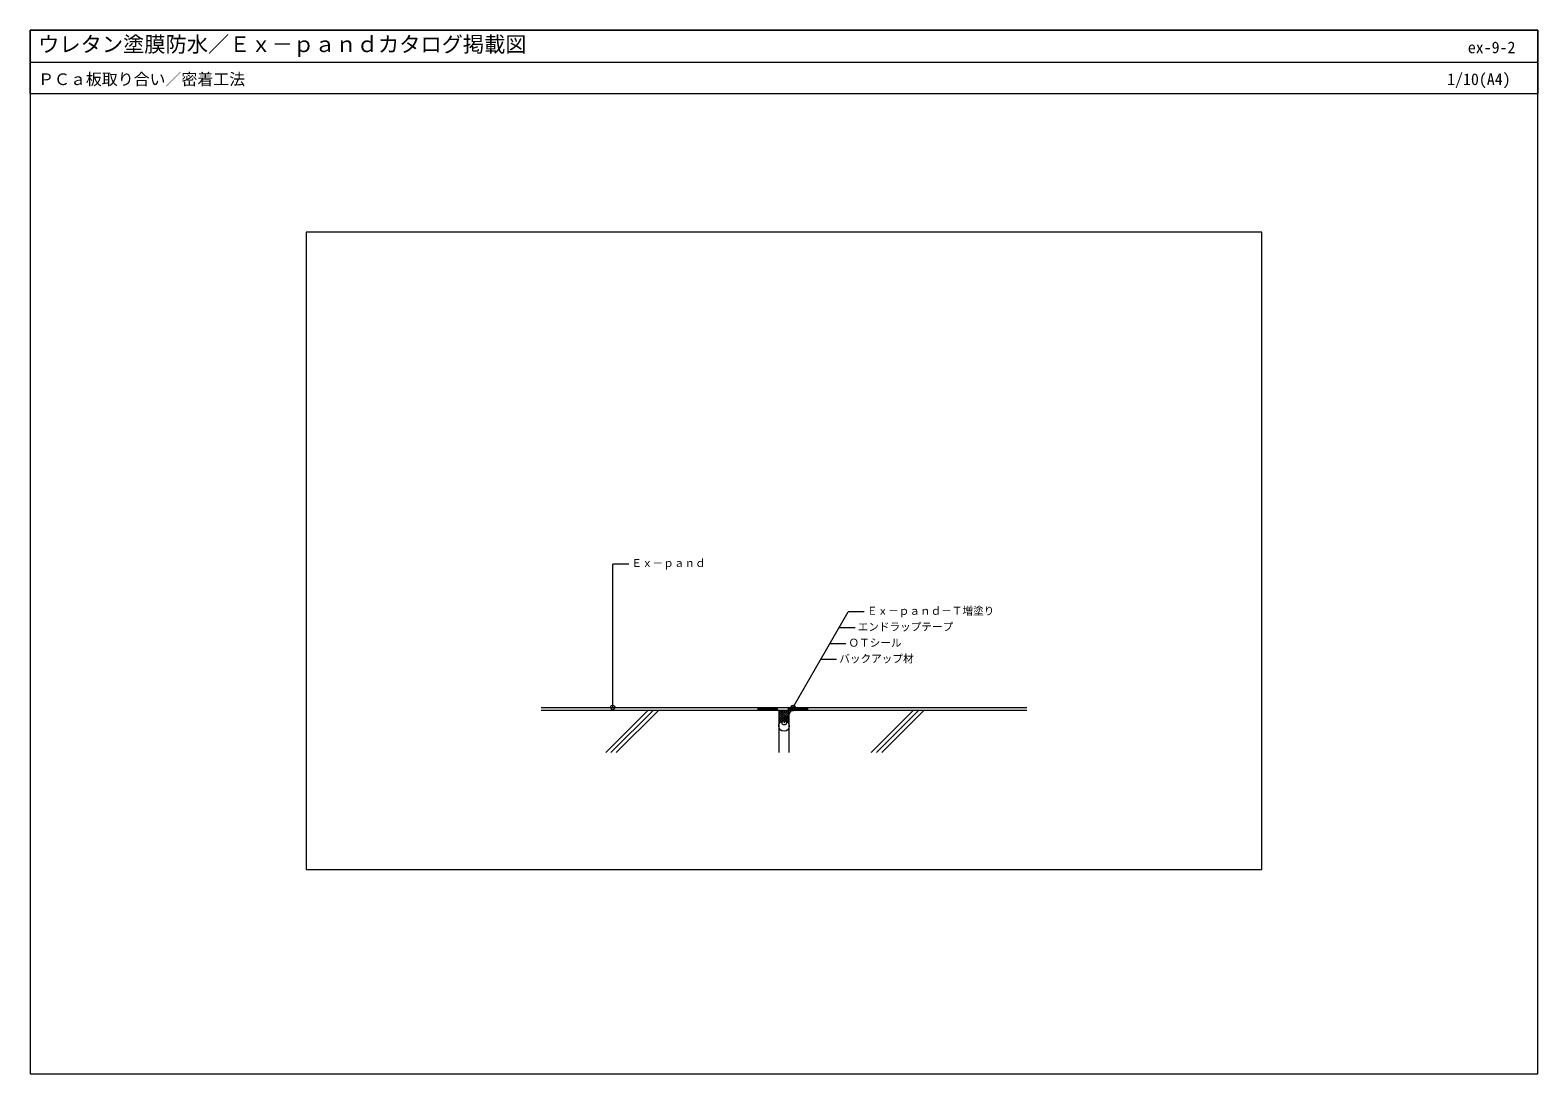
# Model space of a CAD drawing. Units: millimetres, scale not verified. Extents: x -1420 to 1420, y -983 to 983.
import ezdxf
from ezdxf.enums import TextEntityAlignment as Align

# ---------------------------------------------------------------- set-up
doc = ezdxf.new("R2010")
doc.units = ezdxf.units.MM
doc.header["$LTSCALE"] = 3
doc.linetypes.add('USER3', pattern=[19.05, 12.7, -6.35])
for name, color, linetype, lineweight in [('0-0_0', 7, 'Continuous', 18), ('0-1_WAKU', 7, 'Continuous', 18), ('0-4_KUTAI', 3, 'Continuous', 18), ('0-5_BOUSUI', 1, 'Continuous', 18), ('0-6_HATCH', 9, 'Continuous', 18), ('0-9_MOJI', 7, 'Continuous', 18)]:
    doc.layers.add(name, color=color, linetype=linetype, lineweight=lineweight)
doc.styles.add('ＭＳ ゴシック', font='')
doc.styles.get('ＭＳ ゴシック').set_extended_font_data('MS Gothic')

msp = doc.modelspace()

# ---------------------------------------------------------------- linework, layer by layer
at = {"layer": '0-0_0'}
msp.add_line((-1419.903, 922.601), (1420.097, 922.601), dxfattribs=at)
msp.add_lwpolyline([(-899.903, -597.761), (900.097, -597.761), (900.097, 602.239), (-899.903, 602.239)], close=True, dxfattribs=at)
at = {"layer": '0-1_WAKU'}
for points in [[(-1419.903, -982.761), (1420.097, -982.761), (1420.097, 982.601), (-1419.903, 982.601)], [(1420.097, 862.601), (-1419.903, 862.601), (-1419.903, 982.601), (1420.097, 982.601)]]:
    msp.add_lwpolyline(points, close=True, dxfattribs=at)
at = {"layer": '0-4_KUTAI'}
for p, q in [((-457.403, -297.761), (-9.903, -297.761)), ((-9.903, -297.761), (-9.903, -377.761)), ((10.097, -377.761), (10.097, -297.761)), ((10.097, -297.761), (457.597, -297.761))]:
    msp.add_line(p, q, dxfattribs=at)
at = {"layer": '0-5_BOUSUI'}
for p, q in [((-457.403, -292.761), (457.597, -292.761)), ((-9.903, -297.761), (10.097, -297.761))]:
    msp.add_line(p, q, dxfattribs=at)
at = {"layer": '0-5_BOUSUI', "linetype": 'USER3'}
msp.add_line((-49.902, -295.261), (50.098, -295.261), dxfattribs=at)
at = {"layer": '0-5_BOUSUI'}
msp.add_circle((0.097, -327.761), 10, dxfattribs=at)
at = {"layer": '0-6_HATCH'}
for p, q in [((-255.794, -297.761), (-335.794, -377.761)), ((-245.794, -297.761), (-325.794, -377.761)), ((-235.794, -297.761), (-315.794, -377.761)), ((-9.903, -298.325), (-9.338, -297.761)), ((-9.903, -302.815), (-4.848, -297.761)), ((-9.903, -307.305), (-0.358, -297.761)), ((-9.903, -311.795), (4.132, -297.761)), ((-9.903, -316.285), (8.622, -297.761)), ((10.097, -319.701), (-9.903, -299.701)), ((-9.903, -320.776), (10.097, -300.776)), ((4.891, -318.984), (-9.903, -304.191)), ((-0.784, -317.8), (-9.903, -308.681)), ((10.097, -315.211), (-7.353, -297.761)), ((10.097, -310.721), (-2.863, -297.761)), ((-2.838, -318.202), (10.097, -305.266)), ((10.097, -306.231), (1.628, -297.761)), ((1.924, -317.929), (10.097, -309.756)), ((10.097, -301.741), (6.118, -297.761)), ((164.206, -377.761), (244.206, -297.761)), ((174.206, -377.761), (254.206, -297.761)), ((184.206, -377.761), (264.206, -297.761)), ((-4.296, -318.778), (-9.903, -313.172)), ((-6.924, -320.64), (-9.903, -317.662)), ((-8.82, -323.235), (-9.903, -322.152)), ((-9.903, -325.266), (-9.462, -324.825)), ((-9.846, -326.699), (-9.903, -326.642)), ((5.189, -319.154), (10.097, -314.246)), ((7.639, -321.194), (10.097, -318.736)), ((10.097, -324.191), (8.874, -322.968)), ((9.352, -323.972), (10.097, -323.226)), ((10.097, -327.716), (10.097, -327.716))]:
    msp.add_line(p, q, dxfattribs=at)
at = {"layer": '0-9_MOJI'}
for p, q in [((-292.403, -22.761), (-322.403, -22.761)), ((-322.403, -292.761), (-322.403, -22.761)), ((0.509, -321.847), (121.225, -112.761)), ((151.225, -112.761), (121.225, -112.761)), ((133.904, -142.761), (103.904, -142.761)), ((116.583, -172.761), (86.583, -172.761)), ((99.263, -202.761), (69.263, -202.761))]:
    msp.add_line(p, q, dxfattribs=at)
for centre in [(-322.403, -292.761), (5.509, -313.187), (15.858, -295.261), (17.301, -292.761), (0.509, -321.847)]:
    msp.add_circle(centre, 4, dxfattribs=at)

# ---------------------------------------------------------------- texts
at = {"layer": '0-1_WAKU', "style": 'ＭＳ ゴシック'}
for s, height, p in [('ウレタン塗膜防水／Ｅｘ－ｐａｎｄカタログ掲載図', 29.33, (-1404.903, 932.601)), ('ex-9-2', 21.99, (1288.143, 932.601)), ('ＰＣａ板取り合い／密着工法', 21.99, (-1404.903, 872.601)), ('1/10(A4)', 21.99, (1249.158, 872.601))]:
    msp.add_text(s, height=height, dxfattribs=at).set_placement(p, align=Align.BOTTOM_LEFT)
at = {"layer": '0-9_MOJI', "style": 'ＭＳ ゴシック'}
for s, p in [('Ｅｘ－ｐａｎｄ', (-287.403, -32.761)), ('Ｅｘ－ｐａｎｄ－Ｔ増塗り', (156.225, -122.761)), ('エンドラップテープ', (138.904, -152.761)), ('ＯＴシール', (121.583, -182.761)), ('バックアップ材', (104.263, -212.761))]:
    msp.add_text(s, height=14.66, dxfattribs=at).set_placement(p, align=Align.BOTTOM_LEFT)

doc.saveas('drawing.dxf')
